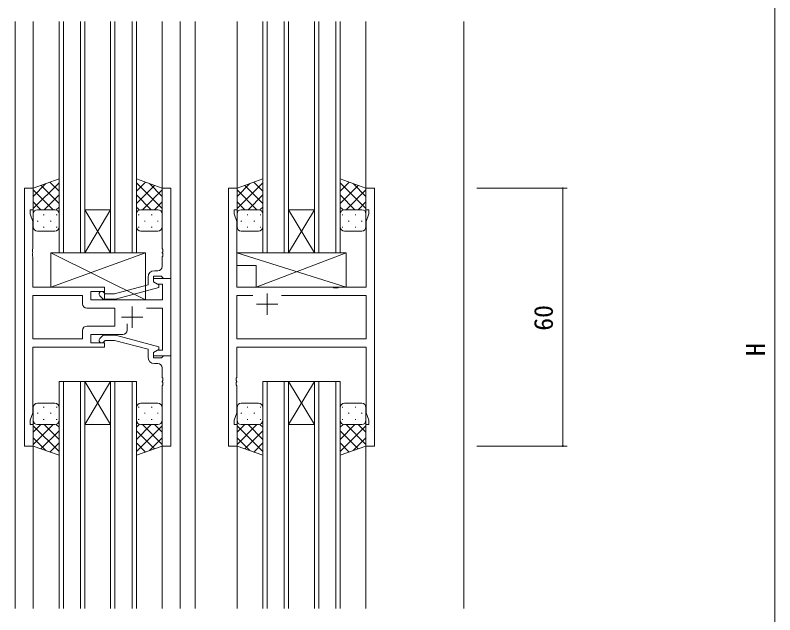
# Model space of a CAD drawing. Units: millimetres, scale not verified. Extents: x -567 to 567, y -403 to 403.
# Drawn here: x -431.2 to -254.5, y -37.6 to 101.9 of the extents above; entities that cross this region are included whole.
import ezdxf
from ezdxf.enums import TextEntityAlignment as Align

# ---------------------------------------------------------------- set-up
doc = ezdxf.new("R2010")
doc.units = ezdxf.units.MM
doc.header["$LTSCALE"] = 2
for name, color, linetype, lineweight in [('0-0_0', 7, 'Continuous', 9), ('0-1_USER1', 6, 'Continuous', 9), ('0-2_YKK_ZWAK', 2, 'Continuous', 9), ('0-3_YKK_11', 4, 'Continuous', 9)]:
    doc.layers.add(name, color=color, linetype=linetype, lineweight=lineweight)
doc.styles.add('ＭＳ ゴシック', font='')
doc.styles.get('ＭＳ ゴシック').set_extended_font_data('MS Gothic')

msp = doc.modelspace()

# ---------------------------------------------------------------- linework, layer by layer
at = {"layer": '0-0_0'}
for p, q in [((-429.01, 61.615), (-429.01, 1.615)), ((-427.01, 61.615), (-429.01, 61.615)), ((-427.01, 56.615), (-427.01, 61.615)), ((-397.01, 61.615), (-397.01, 47.573)), ((-395.01, 61.615), (-397.01, 61.615)), ((-395.01, 40.615), (-395.01, 61.615)), ((-381.61, 1.615), (-381.61, 61.615)), ((-381.61, 61.615), (-379.61, 61.615)), ((-379.61, 61.615), (-379.61, 56.615)), ((-349.61, 61.615), (-347.61, 61.615)), ((-349.61, 56.615), (-349.61, 61.615)), ((-347.61, 61.615), (-347.61, 1.615)), ((-427.71, 56.615), (-427.01, 56.615)), ((-427.71, 55.615), (-427.71, 56.615)), ((-380.31, 56.615), (-380.31, 55.615)), ((-379.61, 56.615), (-380.31, 56.615)), ((-348.91, 56.615), (-349.61, 56.615)), ((-348.91, 55.615), (-348.91, 56.615)), ((-427.08, 53.884), (-427.71, 55.615)), ((-380.31, 55.615), (-379.68, 53.884)), ((-349.54, 53.884), (-348.91, 55.615)), ((-427.08, 47.573), (-427.08, 53.884)), ((-379.68, 53.884), (-379.68, 38.615)), ((-349.54, 38.615), (-349.54, 53.884)), ((-427.2, 47.39), (-427.08, 47.573)), ((-427.2, 46.84), (-427.2, 47.39)), ((-427.08, 46.657), (-427.2, 46.84)), ((-427.2, 46.39), (-427.08, 46.573)), ((-427.2, 45.84), (-427.2, 46.39)), ((-427.08, 46.573), (-427.08, 46.657)), ((-397.01, 47.573), (-396.89, 47.39)), ((-396.89, 46.84), (-397.01, 46.657)), ((-397.01, 46.657), (-397.01, 46.573)), ((-397.01, 46.573), (-396.89, 46.39)), ((-396.89, 47.39), (-396.89, 46.84)), ((-396.89, 46.39), (-396.89, 45.84)), ((-427.08, 45.657), (-427.2, 45.84)), ((-427.08, 38.615), (-427.08, 45.657)), ((-396.89, 45.84), (-397.01, 45.657)), ((-397.01, 45.657), (-397.01, 43.415)), ((-398.01, 42.415), (-398.81, 42.415)), ((-400.31, 40.915), (-400.31, 39.095)), ((-399.01, 41.115), (-397.21, 41.115)), ((-399.01, 39.815), (-399.01, 41.115)), ((-397.21, 41.115), (-397.01, 40.915)), ((-397.01, 40.915), (-396.71, 40.615)), ((-400.31, 39.095), (-408.071, 37.015)), ((-399.01, 40.615), (-399.01, 39.815)), ((-395.01, 40.615), (-399.01, 40.615)), ((-397.81, 39.122), (-399.01, 39.815)), ((-399.01, 39.815), (-398.144, 39.315)), ((-398.144, 39.315), (-396.94, 39.315)), ((-397.81, 38.522), (-397.81, 39.122)), ((-396.94, 39.315), (-396.94, 35.615)), ((-396.71, 40.615), (-395.01, 40.615)), ((-395.01, 22.615), (-395.01, 40.615)), ((-410.41, 38.615), (-427.08, 38.615)), ((-413.61, 37.615), (-410.41, 37.615)), ((-413.61, 35.615), (-413.61, 37.615)), ((-410.262, 37.015), (-410.686, 37.439)), ((-410.41, 37.615), (-410.41, 38.615)), ((-407.913, 35.815), (-397.81, 38.522)), ((-379.68, 38.615), (-357.281, 38.615)), ((-372.61, 37.115), (-372.61, 32.115)), ((-357.281, 38.615), (-357.089, 38.472)), ((-357.089, 38.472), (-356.131, 38.472)), ((-356.131, 38.472), (-355.939, 38.615)), ((-355.939, 38.615), (-349.54, 38.615)), ((-415.54, 36.685), (-427.08, 36.685)), ((-415.54, 36.685), (-427.08, 36.685)), ((-427.08, 36.685), (-427.08, 26.545)), ((-415.54, 34.685), (-415.54, 36.685)), ((-396.94, 35.615), (-413.61, 35.615)), ((-411.534, 36.591), (-410.759, 35.815)), ((-410.759, 35.815), (-407.913, 35.815)), ((-408.071, 37.015), (-410.262, 37.015)), ((-379.68, 26.545), (-379.68, 36.685)), ((-379.68, 36.685), (-375.96, 36.685)), ((-369.26, 36.685), (-349.54, 36.685)), ((-369.26, 36.685), (-349.54, 36.685)), ((-349.54, 36.685), (-349.54, 26.545)), ((-408.01, 33.685), (-414.54, 33.685)), ((-408.01, 29.545), (-408.01, 33.685)), ((-404.01, 34.115), (-404.01, 29.115)), ((-400.66, 33.685), (-396.94, 33.685)), ((-396.94, 33.685), (-396.94, 23.915)), ((-370.11, 34.615), (-375.11, 34.615)), ((-406.51, 31.615), (-401.51, 31.615)), ((-405.16, 28.615), (-405.16, 30.054)), ((-415.54, 26.545), (-415.54, 28.545)), ((-414.54, 29.545), (-408.01, 29.545)), ((-427.08, 26.545), (-415.54, 26.545)), ((-413.61, 25.615), (-413.61, 27.615)), ((-413.61, 27.615), (-406.16, 27.615)), ((-411.534, 26.639), (-410.758, 27.415)), ((-410.758, 27.415), (-407.913, 27.415)), ((-407.913, 27.415), (-397.81, 24.708)), ((-349.54, 26.545), (-379.68, 26.545)), ((-410.41, 25.615), (-413.61, 25.615)), ((-410.261, 26.215), (-410.685, 25.791)), ((-410.41, 24.615), (-410.41, 25.615)), ((-408.071, 26.215), (-410.261, 26.215)), ((-400.31, 24.135), (-408.071, 26.215)), ((-427.08, 9.346), (-427.08, 24.615)), ((-427.08, 24.615), (-410.41, 24.615)), ((-400.31, 22.315), (-400.31, 24.135)), ((-397.81, 24.108), (-399.01, 23.415)), ((-398.144, 23.915), (-399.01, 23.415)), ((-399.01, 23.415), (-399.01, 22.115)), ((-399.01, 23.415), (-399.01, 22.615)), ((-396.94, 23.915), (-398.144, 23.915)), ((-397.81, 24.708), (-397.81, 24.108)), ((-349.54, 24.615), (-379.68, 24.615)), ((-379.68, 24.615), (-379.68, 17.573)), ((-349.54, 9.346), (-349.54, 24.615)), ((-399.01, 22.615), (-395.01, 22.615)), ((-399.01, 22.115), (-397.21, 22.115)), ((-397.21, 22.115), (-397.01, 22.315)), ((-397.01, 22.315), (-396.71, 22.615)), ((-396.71, 22.615), (-395.01, 22.615)), ((-395.01, 22.615), (-395.01, 1.615)), ((-398.01, 20.815), (-398.81, 20.815)), ((-397.01, 17.573), (-397.01, 19.815)), ((-396.89, 17.39), (-397.01, 17.573)), ((-397.01, 16.657), (-396.89, 16.84)), ((-397.01, 16.573), (-397.01, 16.657)), ((-396.89, 16.39), (-397.01, 16.573)), ((-396.89, 16.84), (-396.89, 17.39)), ((-396.89, 15.84), (-396.89, 16.39)), ((-379.68, 17.573), (-379.8, 17.39)), ((-379.8, 17.39), (-379.8, 16.84)), ((-379.8, 16.84), (-379.68, 16.657)), ((-379.68, 16.573), (-379.8, 16.39)), ((-379.8, 16.39), (-379.8, 15.84)), ((-379.68, 16.657), (-379.68, 16.573)), ((-397.01, 15.657), (-396.89, 15.84)), ((-397.01, 1.615), (-397.01, 15.657)), ((-379.8, 15.84), (-379.68, 15.657)), ((-379.68, 15.657), (-379.68, 9.346)), ((-427.71, 7.615), (-427.08, 9.346)), ((-379.68, 9.346), (-380.31, 7.615)), ((-348.91, 7.615), (-349.54, 9.346)), ((-427.71, 6.615), (-427.71, 7.615)), ((-380.31, 7.615), (-380.31, 6.615)), ((-348.91, 6.615), (-348.91, 7.615)), ((-427.01, 6.615), (-427.71, 6.615)), ((-427.01, 1.615), (-427.01, 6.615)), ((-380.31, 6.615), (-379.61, 6.615)), ((-379.61, 6.615), (-379.61, 1.615)), ((-349.61, 6.615), (-348.91, 6.615)), ((-349.61, 1.615), (-349.61, 6.615)), ((-429.01, 1.615), (-427.01, 1.615)), ((-395.01, 1.615), (-397.01, 1.615)), ((-379.61, 1.615), (-381.61, 1.615)), ((-347.61, 1.615), (-349.61, 1.615))]:
    msp.add_line(p, q, dxfattribs=at)
for centre, radius, start, end in [((-398.81, 40.915), 1.5, 90.00001, 179.99999), ((-398.01, 43.415), 1, 270.00001, 359.99999), ((-411.11, 37.015), 0.6, 44.99999, 225.00001), ((-414.54, 34.685), 1, 180.00001, 269.99999), ((-414.54, 28.545), 1, 90.00001, 179.99999), ((-406.16, 28.615), 1, 270.00001, 359.99999), ((-411.11, 26.215), 0.6, 134.99999, 315.00001), ((-398.81, 22.315), 1.5, 180.00001, 269.99999), ((-398.01, 19.815), 1, 0.00001, 89.99999)]:
    msp.add_arc(centre, radius, start, end, dxfattribs=at)
at = {"layer": '0-1_USER1'}
for p, q in [((-254.51, 192.115), (-254.51, -143.885)), ((-323.812, 61.615), (-302.81, 61.615)), ((-303.81, 61.615), (-303.81, 1.615)), ((-323.812, 1.615), (-302.81, 1.615))]:
    msp.add_line(p, q, dxfattribs=at)
for centre, start, end in [((-303.81, 61.615), 90, 270), ((-303.81, 61.615), 270, 90), ((-303.81, 1.615), 90, 270), ((-303.81, 1.615), 270, 90)]:
    msp.add_arc(centre, 0.106, start, end, dxfattribs=at)
at = {"layer": '0-2_YKK_ZWAK'}
for p, q in [((-431.21, 100.365), (-431.21, -36.135)), ((-431.21, 100.365), (-431.21, -36.135)), ((-427.01, 100.365), (-427.01, 61.115)), ((-427.01, 100.365), (-427.01, 61.615)), ((-421.01, 100.365), (-421.01, 46.614)), ((-420.01, 46.614), (-420.01, 100.365)), ((-416.01, 100.365), (-416.01, 46.614)), ((-415.01, 46.614), (-415.01, 100.365)), ((-409.01, 100.365), (-409.01, 46.614)), ((-408.01, 46.614), (-408.01, 100.365)), ((-404.01, 100.365), (-404.01, 46.614)), ((-403.01, 46.614), (-403.01, 100.365)), ((-397.01, 100.365), (-397.01, 61.115)), ((-397.01, 100.365), (-397.01, 61.615)), ((-392.81, 100.365), (-392.81, -36.135)), ((-392.81, 100.365), (-392.81, -36.135)), ((-389.31, 100.365), (-389.31, -36.135)), ((-389.31, 100.365), (-389.31, -36.135)), ((-379.61, 100.365), (-379.61, 61.115)), ((-379.61, 100.365), (-379.61, 61.615)), ((-373.61, 100.365), (-373.61, 46.614)), ((-372.61, 46.614), (-372.61, 100.365)), ((-368.61, 100.365), (-368.61, 46.614)), ((-367.61, 46.614), (-367.61, 100.365)), ((-361.61, 100.365), (-361.61, 46.614)), ((-360.61, 46.614), (-360.61, 100.365)), ((-356.61, 100.365), (-356.61, 46.614)), ((-355.61, 46.614), (-355.61, 100.365)), ((-349.61, 100.365), (-349.61, 61.115)), ((-349.61, 100.365), (-349.61, 61.615)), ((-326.81, 100.365), (-326.81, -36.135)), ((-326.81, 100.365), (-326.81, -36.135)), ((-409.01, 46.614), (-415.01, 56.614)), ((-415.01, 46.614), (-409.01, 56.614)), ((-415.01, 56.614), (-409.01, 56.614)), ((-361.61, 46.614), (-367.61, 56.614)), ((-367.61, 46.614), (-361.61, 56.614)), ((-367.61, 56.614), (-361.61, 56.614)), ((-421.01, 46.614), (-415.01, 46.614)), ((-415.01, 46.614), (-409.01, 46.614)), ((-409.01, 46.614), (-403.01, 46.614)), ((-373.61, 46.614), (-367.61, 46.614)), ((-421.01, 16.614), (-421.01, -36.135)), ((-415.01, 16.614), (-421.01, 16.614)), ((-420.01, -36.135), (-420.01, 16.614)), ((-416.01, 16.614), (-416.01, -36.135)), ((-415.01, -36.135), (-415.01, 16.614)), ((-409.01, 16.614), (-415.01, 6.614)), ((-415.01, 16.614), (-409.01, 6.614)), ((-415.01, 16.614), (-409.01, 16.614)), ((-409.01, 16.614), (-409.01, -36.135)), ((-403.01, 16.614), (-409.01, 16.614)), ((-408.01, -36.135), (-408.01, 16.614)), ((-404.01, 16.614), (-404.01, -36.135)), ((-403.01, -36.135), (-403.01, 16.614)), ((-373.61, 16.614), (-373.61, -36.135)), ((-367.61, 16.614), (-373.61, 16.614)), ((-372.61, -36.135), (-372.61, 16.614)), ((-368.61, 16.614), (-368.61, -36.135)), ((-367.61, -36.135), (-367.61, 16.614)), ((-361.61, 16.614), (-367.61, 6.614)), ((-367.61, 16.614), (-361.61, 6.614)), ((-367.61, 16.614), (-361.61, 16.614)), ((-361.61, 16.614), (-361.61, -36.135)), ((-355.61, 16.614), (-361.61, 16.614)), ((-360.61, -36.135), (-360.61, 16.614)), ((-356.61, 16.614), (-356.61, -36.135)), ((-355.61, -36.135), (-355.61, 16.614)), ((-415.01, 6.614), (-409.01, 6.614)), ((-367.61, 6.614), (-361.61, 6.614)), ((-427.01, 2.115), (-427.01, -36.135)), ((-397.01, 2.115), (-397.01, -36.135)), ((-379.61, 2.115), (-379.61, -36.135)), ((-349.61, 2.115), (-349.61, -36.135)), ((-427.01, 1.615), (-427.01, -36.135)), ((-397.01, 1.615), (-397.01, -36.135)), ((-379.61, 1.615), (-379.61, -36.135)), ((-349.61, 1.615), (-349.61, -36.135))]:
    msp.add_line(p, q, dxfattribs=at)
msp.add_lwpolyline([(-367.61, 46.614), (-361.61, 46.614), (-355.61, 46.614)], dxfattribs=at)
at = {"layer": '0-3_YKK_11'}
for p, q in [((-421.01, 63.758), (-427.01, 61.615)), ((-421.01, 55.393), (-421.01, 63.758)), ((-403.01, 63.758), (-397.01, 61.615)), ((-403.01, 55.393), (-403.01, 63.758)), ((-373.61, 63.758), (-379.61, 61.615)), ((-373.61, 55.393), (-373.61, 63.758)), ((-355.61, 63.758), (-349.61, 61.615)), ((-355.61, 55.393), (-355.61, 63.758)), ((-427.01, 56.883), (-421.01, 62.883)), ((-427.01, 59.712), (-424.049, 62.672)), ((-421.01, 58.063), (-425.206, 62.259)), ((-421.01, 60.892), (-423.122, 63.004)), ((-403.01, 60.892), (-400.899, 63.004)), ((-397.01, 56.883), (-403.01, 62.883)), ((-403.01, 58.063), (-398.814, 62.259)), ((-397.01, 59.712), (-399.971, 62.672)), ((-379.61, 56.883), (-373.61, 62.883)), ((-379.61, 59.712), (-376.649, 62.672)), ((-373.61, 58.063), (-377.806, 62.259)), ((-373.61, 60.892), (-375.722, 63.004)), ((-355.61, 60.892), (-353.499, 63.004)), ((-349.61, 56.883), (-355.61, 62.883)), ((-355.61, 58.063), (-351.414, 62.259)), ((-349.61, 59.712), (-352.571, 62.672)), ((-427.01, 61.615), (-427.01, 55.615)), ((-422.39, 56.615), (-427.01, 61.235)), ((-401.631, 56.615), (-397.01, 61.235)), ((-397.01, 61.615), (-397.01, 55.615)), ((-379.61, 61.615), (-379.61, 55.615)), ((-374.99, 56.615), (-379.61, 61.235)), ((-354.231, 56.615), (-349.61, 61.235)), ((-349.61, 61.615), (-349.61, 55.615)), ((-425.218, 56.615), (-427.01, 58.407)), ((-424.45, 56.615), (-421.01, 60.055)), ((-399.57, 56.615), (-403.01, 60.055)), ((-398.802, 56.615), (-397.01, 58.407)), ((-377.818, 56.615), (-379.61, 58.407)), ((-377.05, 56.615), (-373.61, 60.055)), ((-352.17, 56.615), (-355.61, 60.055)), ((-351.402, 56.615), (-349.61, 58.407)), ((-426.01, 56.615), (-422.41, 56.615)), ((-425.61, 56.615), (-422.01, 56.615)), ((-421.678, 56.558), (-421.01, 57.226)), ((-402.342, 56.558), (-403.01, 57.226)), ((-398.41, 56.615), (-402.01, 56.615)), ((-398.01, 56.615), (-401.61, 56.615)), ((-378.61, 56.615), (-375.01, 56.615)), ((-378.21, 56.615), (-374.61, 56.615)), ((-374.278, 56.558), (-373.61, 57.226)), ((-354.942, 56.558), (-355.61, 57.226)), ((-351.01, 56.615), (-354.61, 56.615)), ((-350.61, 56.615), (-354.21, 56.615)), ((-427.01, 52.615), (-427.01, 55.615)), ((-424.675, 55.393), (-424.475, 55.393)), ((-421.645, 55.393), (-421.445, 55.393)), ((-421.01, 55.615), (-421.01, 52.615)), ((-403.01, 55.615), (-403.01, 52.615)), ((-402.375, 55.393), (-402.575, 55.393)), ((-399.345, 55.393), (-399.545, 55.393)), ((-397.01, 52.615), (-397.01, 55.615)), ((-379.61, 52.615), (-379.61, 55.615)), ((-377.275, 55.393), (-377.075, 55.393)), ((-374.245, 55.393), (-374.045, 55.393)), ((-373.61, 55.615), (-373.61, 52.615)), ((-355.61, 55.615), (-355.61, 52.615)), ((-354.975, 55.393), (-355.175, 55.393)), ((-351.945, 55.393), (-352.145, 55.393)), ((-349.61, 52.615), (-349.61, 55.615)), ((-426.09, 53.978), (-425.89, 53.978)), ((-423.06, 53.978), (-422.86, 53.978)), ((-400.96, 53.978), (-401.16, 53.978)), ((-397.93, 53.978), (-398.13, 53.978)), ((-378.69, 53.978), (-378.49, 53.978)), ((-375.66, 53.978), (-375.46, 53.978)), ((-353.56, 53.978), (-353.76, 53.978)), ((-350.53, 53.978), (-350.73, 53.978)), ((-422.01, 51.615), (-426.01, 51.615)), ((-424.675, 52.563), (-424.475, 52.563)), ((-421.645, 52.563), (-421.445, 52.563)), ((-402.375, 52.563), (-402.575, 52.563)), ((-402.01, 51.615), (-398.01, 51.615)), ((-399.345, 52.563), (-399.545, 52.563)), ((-374.61, 51.615), (-378.61, 51.615)), ((-377.275, 52.563), (-377.075, 52.563)), ((-374.245, 52.563), (-374.045, 52.563)), ((-354.975, 52.563), (-355.175, 52.563)), ((-354.61, 51.615), (-350.61, 51.615)), ((-351.945, 52.563), (-352.145, 52.563)), ((-422.91, 46.615), (-400.91, 46.615)), ((-400.91, 35.615), (-422.91, 46.615)), ((-422.91, 38.615), (-400.91, 46.615)), ((-422.91, 38.615), (-422.91, 46.615)), ((-400.91, 46.615), (-400.91, 35.615)), ((-354.184, 38.615), (-379.68, 46.614)), ((-354.184, 46.614), (-379.68, 46.614)), ((-379.68, 46.614), (-379.68, 43.614)), ((-354.184, 46.614), (-354.184, 38.615)), ((-375.184, 43.614), (-379.68, 43.614)), ((-410.41, 38.615), (-422.91, 38.615)), ((-410.41, 35.615), (-410.41, 38.615)), ((-354.184, 38.615), (-375.184, 38.615)), ((-400.91, 35.615), (-410.41, 35.615)), ((-427.012, 10.615), (-427.012, 7.615)), ((-422.012, 11.615), (-426.012, 11.615)), ((-424.677, 10.666), (-424.477, 10.666)), ((-421.647, 10.666), (-421.447, 10.666)), ((-421.012, 7.615), (-421.012, 10.615)), ((-403.01, 7.615), (-403.01, 10.615)), ((-402.375, 10.666), (-402.575, 10.666)), ((-402.01, 11.615), (-398.01, 11.615)), ((-399.345, 10.666), (-399.545, 10.666)), ((-397.01, 10.615), (-397.01, 7.615)), ((-379.612, 10.615), (-379.612, 7.615)), ((-374.612, 11.615), (-378.612, 11.615)), ((-377.277, 10.666), (-377.077, 10.666)), ((-374.247, 10.666), (-374.047, 10.666)), ((-373.612, 7.615), (-373.612, 10.615)), ((-355.61, 7.615), (-355.61, 10.615)), ((-354.975, 10.666), (-355.175, 10.666)), ((-354.61, 11.615), (-350.61, 11.615)), ((-351.945, 10.666), (-352.145, 10.666)), ((-349.61, 10.615), (-349.61, 7.615)), ((-426.092, 9.251), (-425.892, 9.251)), ((-423.062, 9.251), (-422.862, 9.251)), ((-400.96, 9.251), (-401.16, 9.251)), ((-397.93, 9.251), (-398.13, 9.251)), ((-378.692, 9.251), (-378.492, 9.251)), ((-375.662, 9.251), (-375.462, 9.251)), ((-353.56, 9.251), (-353.76, 9.251)), ((-350.53, 9.251), (-350.73, 9.251)), ((-427.012, 1.615), (-427.012, 7.615)), ((-424.677, 7.836), (-424.477, 7.836)), ((-421.647, 7.836), (-421.447, 7.836)), ((-421.012, 7.836), (-421.012, -0.528)), ((-403.01, 7.836), (-403.01, -0.528)), ((-402.375, 7.836), (-402.575, 7.836)), ((-399.345, 7.836), (-399.545, 7.836)), ((-397.01, 1.615), (-397.01, 7.615)), ((-379.612, 1.615), (-379.612, 7.615)), ((-377.277, 7.836), (-377.077, 7.836)), ((-374.247, 7.836), (-374.047, 7.836)), ((-373.612, 7.836), (-373.612, -0.528)), ((-355.61, 7.836), (-355.61, -0.528)), ((-354.975, 7.836), (-355.175, 7.836)), ((-351.945, 7.836), (-352.145, 7.836)), ((-349.61, 1.615), (-349.61, 7.615)), ((-425.22, 6.615), (-427.012, 4.823)), ((-422.391, 6.615), (-427.012, 1.995)), ((-427.012, 6.347), (-421.012, 0.347)), ((-426.012, 6.615), (-422.412, 6.615)), ((-425.612, 6.615), (-422.012, 6.615)), ((-424.452, 6.615), (-421.012, 3.175)), ((-421.68, 6.672), (-421.012, 6.004)), ((-402.342, 6.672), (-403.01, 6.004)), ((-399.57, 6.615), (-403.01, 3.175)), ((-397.01, 6.347), (-403.01, 0.347)), ((-398.41, 6.615), (-402.01, 6.615)), ((-401.631, 6.615), (-397.01, 1.995)), ((-398.01, 6.615), (-401.61, 6.615)), ((-398.802, 6.615), (-397.01, 4.823)), ((-377.82, 6.615), (-379.612, 4.823)), ((-374.991, 6.615), (-379.612, 1.995)), ((-379.612, 6.347), (-373.612, 0.347)), ((-378.612, 6.615), (-375.012, 6.615)), ((-378.212, 6.615), (-374.612, 6.615)), ((-377.052, 6.615), (-373.612, 3.175)), ((-374.28, 6.672), (-373.612, 6.004)), ((-354.942, 6.672), (-355.61, 6.004)), ((-352.17, 6.615), (-355.61, 3.175)), ((-349.61, 6.347), (-355.61, 0.347)), ((-351.01, 6.615), (-354.61, 6.615)), ((-354.231, 6.615), (-349.61, 1.995)), ((-350.61, 6.615), (-354.21, 6.615)), ((-351.402, 6.615), (-349.61, 4.823)), ((-421.012, 5.166), (-425.208, 0.971)), ((-403.01, 5.166), (-398.814, 0.971)), ((-373.612, 5.166), (-377.808, 0.971)), ((-355.61, 5.166), (-351.414, 0.971)), ((-427.012, 3.518), (-424.051, 0.557)), ((-421.012, 2.338), (-423.123, 0.226)), ((-403.01, 2.338), (-400.899, 0.226)), ((-397.01, 3.518), (-399.971, 0.557)), ((-379.612, 3.518), (-376.651, 0.557)), ((-373.612, 2.338), (-375.723, 0.226)), ((-355.61, 2.338), (-353.499, 0.226)), ((-349.61, 3.518), (-352.571, 0.557)), ((-421.012, -0.528), (-427.012, 1.615)), ((-403.01, -0.528), (-397.01, 1.615)), ((-373.612, -0.528), (-379.612, 1.615)), ((-355.61, -0.528), (-349.61, 1.615))]:
    msp.add_line(p, q, dxfattribs=at)
msp.add_lwpolyline([(-375.184, 43.614), (-375.184, 38.615), (-354.184, 46.614)], dxfattribs=at)
for centre, start, end in [((-426.01, 55.615), 90, 180), ((-426.01, 55.615), 90, 180), ((-422.01, 55.615), 360, 90), ((-422.01, 55.615), 360, 90), ((-402.01, 55.615), 90, 180), ((-402.01, 55.615), 90, 180), ((-398.01, 55.615), 360, 90), ((-398.01, 55.615), 360, 90), ((-378.61, 55.615), 90, 180), ((-378.61, 55.615), 90, 180), ((-374.61, 55.615), 360, 90), ((-374.61, 55.615), 360, 90), ((-354.61, 55.615), 90, 180), ((-354.61, 55.615), 90, 180), ((-350.61, 55.615), 360, 90), ((-350.61, 55.615), 360, 90), ((-426.01, 52.615), 180, 270), ((-422.01, 52.615), 270, 360), ((-402.01, 52.615), 180, 270), ((-398.01, 52.615), 270, 360), ((-378.61, 52.615), 180, 270), ((-374.61, 52.615), 270, 360), ((-354.61, 52.615), 180, 270), ((-350.61, 52.615), 270, 360), ((-426.012, 10.615), 90, 180), ((-422.012, 10.615), 0, 90), ((-402.01, 10.615), 90, 180), ((-398.01, 10.615), 0, 90), ((-378.612, 10.615), 90, 180), ((-374.612, 10.615), 0, 90), ((-354.61, 10.615), 90, 180), ((-350.61, 10.615), 0, 90), ((-426.012, 7.615), 180, 270), ((-426.012, 7.615), 180, 270), ((-422.012, 7.615), 270, 0), ((-422.012, 7.615), 270, 0), ((-402.01, 7.615), 180, 270), ((-402.01, 7.615), 180, 270), ((-398.01, 7.615), 270, 0), ((-398.01, 7.615), 270, 0), ((-378.612, 7.615), 180, 270), ((-378.612, 7.615), 180, 270), ((-374.612, 7.615), 270, 0), ((-374.612, 7.615), 270, 0), ((-354.61, 7.615), 180, 270), ((-354.61, 7.615), 180, 270), ((-350.61, 7.615), 270, 0), ((-350.61, 7.615), 270, 0)]:
    msp.add_arc(centre, 1, start, end, dxfattribs=at)

# ---------------------------------------------------------------- texts
at = {"layer": '0-1_USER1', "style": 'ＭＳ ゴシック'}
for s, p in [('60', (-304.81, 28.447)), ('H', (-255.51, 22.568))]:
    msp.add_text(s, height=4.399, rotation=90, dxfattribs=at).set_placement(p, align=Align.BOTTOM_LEFT)

doc.saveas('drawing.dxf')
